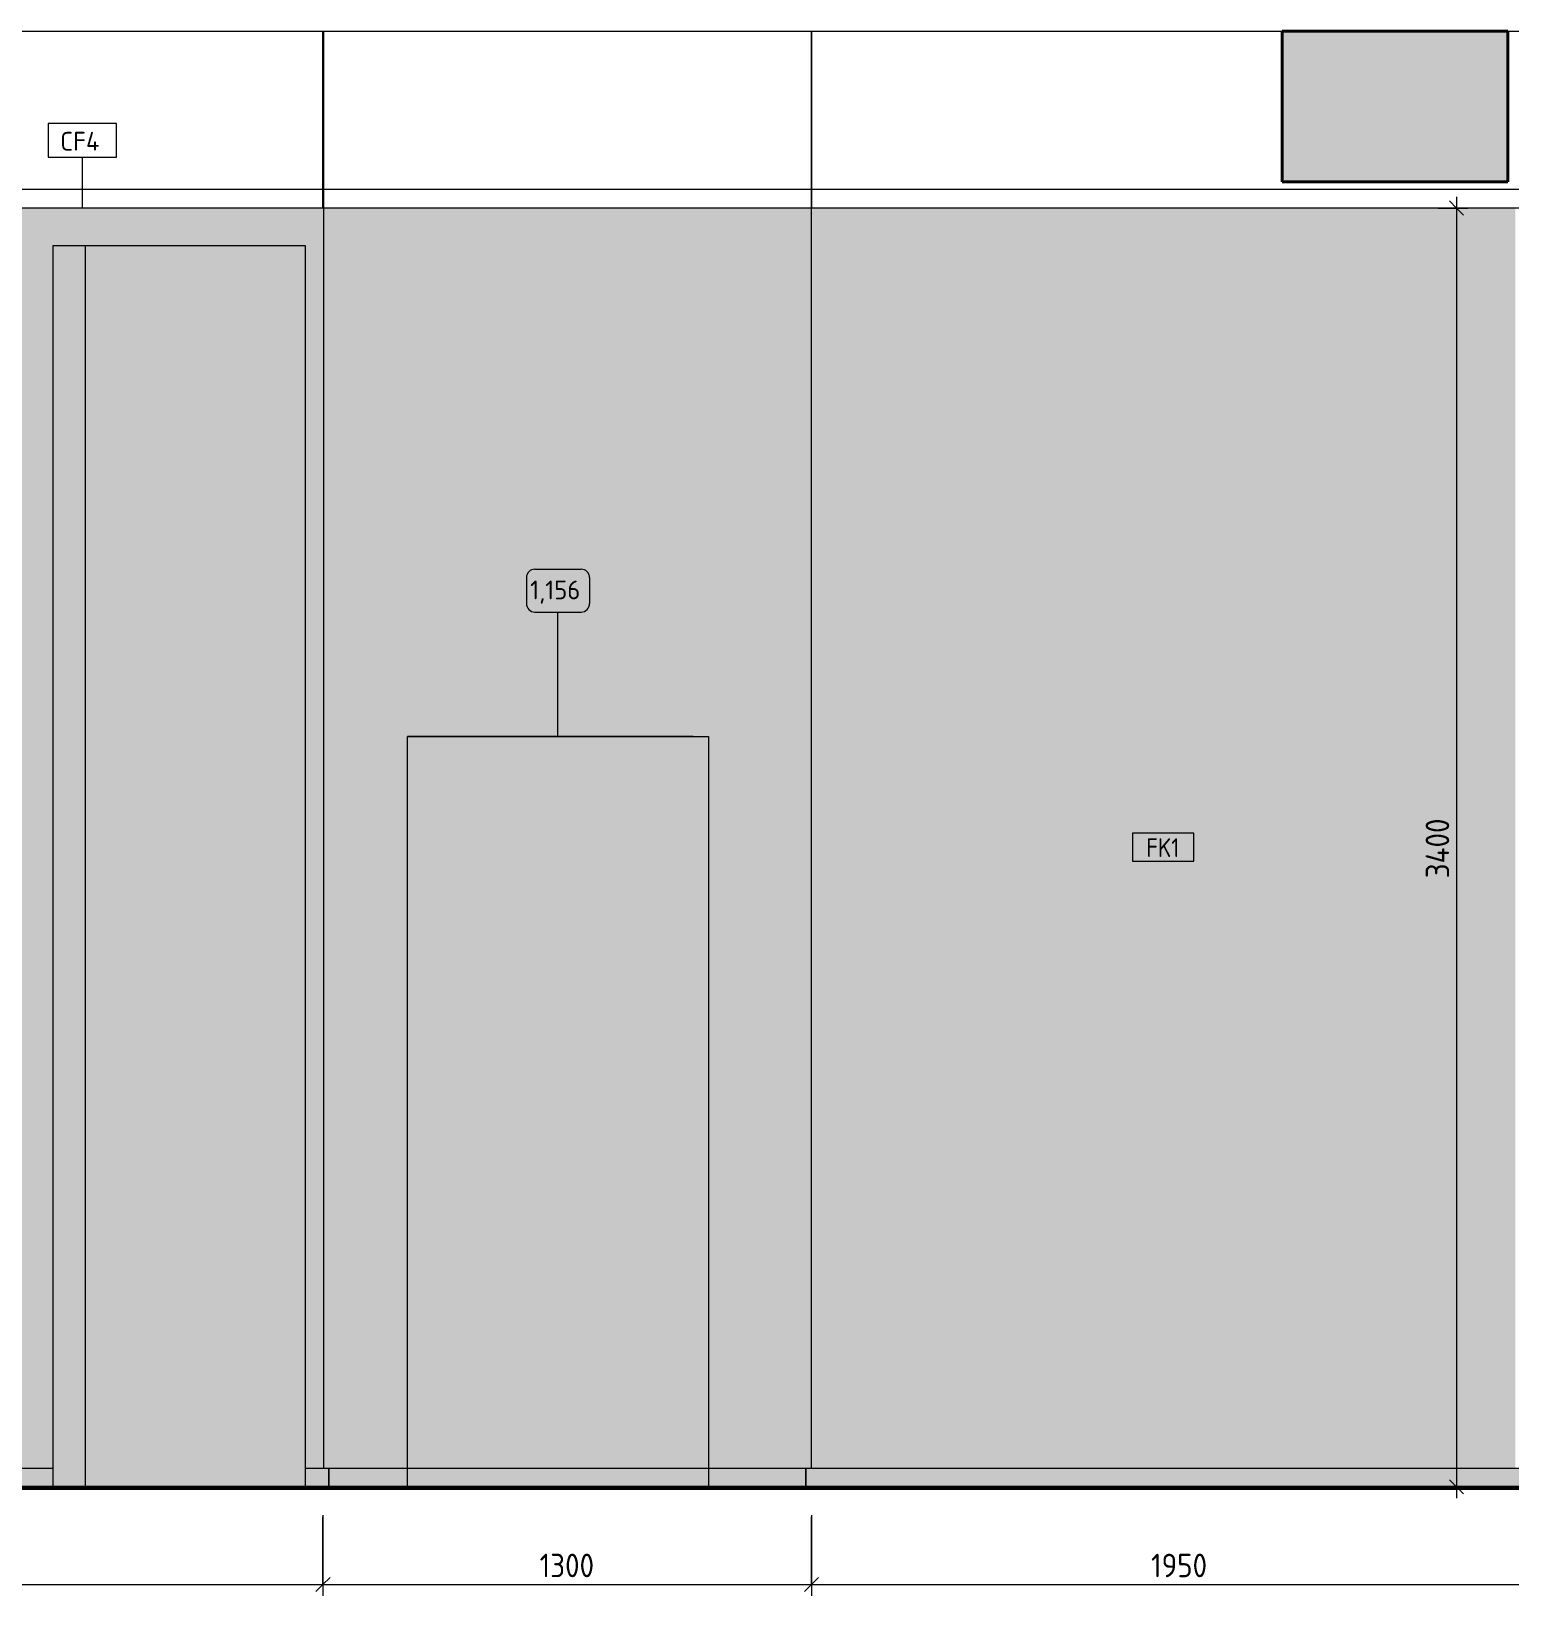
# Model space of a CAD drawing. Header units: millimetres. Extents: x 10406 to 76706, y -2377 to 12445.
# Drawn here: x 33123 to 37054, y 8111 to 12270 of the extents above; entities that cross this region are included whole.
import ezdxf

# ---------------------------------------------------------------- set-up
doc = ezdxf.new("R2010")
doc.units = ezdxf.units.MM
for name, color, linetype, lineweight in [('A-ANNO-DIMS', 7, 'Continuous', 9), ('A-ANNO-DIMS-25', 7, 'Continuous', 9), ('A-CLNG', 7, 'Continuous', 9), ('A-CLNG-IDEN', 7, 'Continuous', 9), ('A-DETL', 7, 'Continuous', 9), ('A-DOOR-FRAM-1', 7, 'Continuous', 9), ('A-DOOR-FRAM-2', 7, 'Continuous', 18), ('A-FLOR', 7, 'Continuous', 9), ('A-GENM', 7, 'Continuous', 9), ('A-WALL-IDEN', 7, 'Continuous', 9), ('A-WALL-PATT', 7, 'Continuous', 9), ('I-FURN-IDEN', 7, 'Continuous', 9), ('I-WALL', 7, 'Continuous', 9)]:
    doc.layers.add(name, color=color, linetype=linetype, lineweight=lineweight)
for name, color, linetype, lineweight, true_color in [('A-FLOR-1', 7, 'Continuous', 9, 0x787878), ('A-FLOR-FNSH-1', 7, 'Continuous', 40, 0x3c3c3c), ('A-FLOR-FNSH-2', 7, 'Continuous', 30, 0x3c3c3c), ('I-FURN-7', 7, 'Continuous', 9, 0xc0c0c0), ('I-FURN-9', 7, 'Continuous', 9, 0xacacac)]:
    doc.layers.add(name, color=color, linetype=linetype, lineweight=lineweight, true_color=true_color)
doc.layers.add('I-FURN-8', color=7, linetype='Continuous', lineweight=9, true_color=0x7f7f7f, transparency=0.7)
doc.styles.add('GOST Common_1', font='GOST_Common.ttf', dxfattribs={"height": 50})
doc.styles.add('GOST Common_2', font='GOST_Common.ttf', dxfattribs={"width": 0.9, "height": 50})
doc.styles.add('ISOCPEUR_2', font='isocpeur.ttf', dxfattribs={"width": 0.9, "height": 62.5})
doc.styles.add('ISOCPEUR_3', font='isocpeur.ttf', dxfattribs={"width": 0.9, "height": 62.5})
doc.dimstyles.new('ISO-2_5_0_9К_БОЛЬШОЙ_1', dxfattribs={"dimscale": 304.8, "dimtxt": 62.248823, "dimasz": 0.123031, "dimexe": 0.098425, "dimexo": 0.246063, "dimgap": 0, "dimtad": 1, "dimdec": 0, "dimrnd": 10, "dimzin": 0, "dimdsep": 46, "dimtxsty": 'ISOCPEUR_2', "dimblk1": 'OBLIQUE', "dimblk2": 'OBLIQUE', "dimsah": 1, "dimcen": 0.09, "dimdle": 0.098425, "dimazin": 0, "dimtfac": 1, "dimtdec": 4, "dimtix": 1, "dimtmove": 0, "dimatfit": 3, "dimfxl": 1, "dimtvp": 1, "dimtolj": 1, "dimtzin": 0, "dimarcsym": 2})
doc.dimstyles.new('ISO-2_5_0_9К_БОЛЬШОЙ_2', dxfattribs={"dimscale": 304.8, "dimtxt": 62.248823, "dimasz": 0.123031, "dimexe": 0.098425, "dimexo": 0.246063, "dimgap": 0, "dimtad": 1, "dimdec": 0, "dimrnd": 10, "dimzin": 0, "dimdsep": 46, "dimtxsty": 'ISOCPEUR_3', "dimblk1": 'OBLIQUE', "dimblk2": 'OBLIQUE', "dimsah": 1, "dimcen": 0.09, "dimdle": 0.098425, "dimazin": 0, "dimtfac": 1, "dimtdec": 4, "dimtix": 1, "dimtmove": 0, "dimatfit": 3, "dimfxl": 1, "dimtvp": 1, "dimtolj": 1, "dimtzin": 0, "dimarcsym": 2})

# ---------------------------------------------------------------- blocks, each defined once
blk = doc.blocks.new('DOR__перегородка__Прямоугольная - ТП-3_ Вн_ДПГ_6820х3300h-19315679-Развертка 3_02-1')
at = {"layer": 'A-DOOR-FRAM-1'}
for points in [[(18720.4, 8400), (18728.4, 8400), (18728.4, 11700), (18641.8, 11700), (18641.8, 8400)], [(18728.4, 8400), (19313.3, 8400), (19313.3, 11700), (18728.4, 11700), (18728.4, 8749.7)]]:
    blk.add_hatch(color=256, dxfattribs=at).paths.add_polyline_path(points)
for p, q in [((19313.3, 11700), (18728.4, 11700)), ((19313.3, 8400), (19313.3, 11700))]:
    blk.add_line(p, q, dxfattribs=at)
at = {"layer": 'A-DOOR-FRAM-2'}
for p, q in [((18728.4, 11700), (18641.8, 11700)), ((18641.8, 11700), (18641.8, 8400)), ((18728.4, 8400), (18728.4, 11700)), ((18641.8, 8400), (18728.4, 8400))]:
    blk.add_line(p, q, dxfattribs=at)
blk = doc.blocks.new('Шкаф параметрический - 1_156-26173978-Развертка 3_02-1')
at = {"layer": 'I-FURN-8'}
for points in [[(20384.6, 8450), (20384.6, 10395), (19584.6, 10395), (19584.6, 8450), (20248.1, 8450)], [(20385, 8450), (20385, 10395), (20384.6, 10395), (20384.6, 8450)], [(19584.6, 8400), (20384.6, 8400), (20384.6, 8450), (19584.6, 8450)], [(20385, 8400), (20385, 8450), (20384.6, 8450), (20384.6, 8400)]]:
    blk.add_hatch(color=256, dxfattribs=at).paths.add_polyline_path(points)
at = {"layer": 'I-FURN-7'}
for p, q in [((19584.6, 10395), (20384.6, 10395)), ((19584.6, 8400), (19584.6, 10395)), ((20384.6, 10395), (20385, 10395)), ((20384.6, 10395), (20384.6, 8400))]:
    blk.add_line(p, q, dxfattribs=at)
at = {"layer": 'I-FURN-9'}
for p, q in [((20344.5, 10395), (19584.6, 10395)), ((19585, 10395), (19584.6, 10395)), ((19626.9, 10395), (20384.6, 10395))]:
    blk.add_line(p, q, dxfattribs=at)
blk = doc.blocks.new('Плинтус - Плинтус темный _ст_школа_-32862321-Развертка 3_02-1')
at = {"layer": 'A-GENM'}
h = blk.add_hatch(color=256, dxfattribs=at)
h.paths.add_polyline_path([(17192.8, 8400), (18641.8, 8400), (18641.8, 8450), (16101, 8450), (16101, 8400), (16428.9, 8400)])
h.paths.add_polyline_path([(19313.3, 8400), (19376, 8400), (19376, 8450), (19313.3, 8450), (19313.3, 8425.9)])
for p, q in [((16094, 8450), (16101, 8450)), ((16094, 8450), (16094, 8400)), ((16101, 8450), (18641.8, 8450)), ((19313.3, 8450), (19376, 8450)), ((19376, 8400), (19376, 8450))]:
    blk.add_line(p, q, dxfattribs=at)
blk = doc.blocks.new('Плинтус - Плинтус темный _ст_школа_-32862156-Развертка 3_02-1')
at = {"layer": 'A-GENM'}
blk.add_line((19376, 8450), (19376, 8400), dxfattribs=at)
blk = doc.blocks.new('Плинтус - Плинтус темный _ст_школа_-32862322-Развертка 3_02-1')
at = {"layer": 'A-GENM'}
h = blk.add_hatch(color=256, dxfattribs=at)
h.paths.add_polyline_path([(19584.6, 8400), (19584.6, 8450), (19376, 8450), (19376, 8400), (19409.5, 8400)])
h.paths.add_polyline_path([(20644, 8400), (20644, 8450), (20385, 8450), (20385, 8400)])
for p, q in [((19376, 8450), (19584.6, 8450)), ((19584.6, 8450), (20385, 8450)), ((20385, 8450), (20644, 8450))]:
    blk.add_line(p, q, dxfattribs=at)
blk = doc.blocks.new('Плинтус - Плинтус темный _ст_школа_-32860237-Развертка 3_02-1')
at = {"layer": 'A-GENM'}
blk.add_line((20644, 8400), (20644, 8450), dxfattribs=at)
blk = doc.blocks.new('Плинтус - Плинтус темный _ст_школа_-32862323-Развертка 3_02-1')
at = {"layer": 'A-GENM'}
blk.add_hatch(color=256, dxfattribs=at).paths.add_polyline_path([(21775.8, 8400), (22545, 8400), (22545, 8450), (20644, 8450), (20644, 8400), (21012, 8400)])
for p, q in [((20644, 8450), (22545, 8450)), ((20644, 8450), (20644, 8400)), ((22545, 8400), (22545, 8450))]:
    blk.add_line(p, q, dxfattribs=at)
blk = doc.blocks.new('DIMBLOCK20-Развертка 3_02-1')
at = {"layer": 'A-ANNO-DIMS-25'}
for p, q in [((30648.8, 10125), (30648.8, 8110.5)), ((30648.8, 8140.5), (30648.8, 10125)), ((33898.8, 8325), (33898.8, 8110.5)), ((33898.8, 8140.5), (33898.8, 8320.1)), ((30648.8, 8140.5), (33898.8, 8140.5))]:
    blk.add_line(p, q, dxfattribs=at)
at = {"layer": 'A-ANNO-DIMS-25', "lineweight": 20}
for p, q in [((30648.8, 8140.5), (30667.6, 8159.3)), ((33898.8, 8140.5), (33917.6, 8159.3)), ((30648.8, 8140.5), (30630.1, 8121.8)), ((33898.8, 8140.5), (33880.1, 8121.8))]:
    blk.add_line(p, q, dxfattribs=at)
at = {"layer": 'A-ANNO-DIMS-25', "color": 0, "insert": (32194.8, 8222.2), "char_height": 62.5, "width": 189.619, "attachment_point": 1, "line_spacing_factor": 1.149209, "style": 'ISOCPEUR_2'}
blk.add_mtext('3250', dxfattribs=at)
blk = doc.blocks.new('_Oblique')
at = {"color": 0, "linetype": 'ByBlock', "lineweight": -2}
blk.add_line((-0.5, -0.5), (0.5, 0.5), dxfattribs=at)
blk = doc.blocks.new('DIMBLOCK21-Развертка 3_02-1')
at = {"layer": 'A-ANNO-DIMS-25'}
for p, q in [((33898.8, 8325), (33898.8, 8110.5)), ((33898.8, 8140.5), (33898.8, 8320.1)), ((35197.8, 8325), (35197.8, 8110.5)), ((35197.8, 8140.5), (35197.8, 8320.1)), ((33898.8, 8140.5), (35197.8, 8140.5))]:
    blk.add_line(p, q, dxfattribs=at)
at = {"layer": 'A-ANNO-DIMS-25', "lineweight": 20}
for p, q in [((33898.8, 8140.5), (33917.6, 8159.3)), ((35197.8, 8140.5), (35216.6, 8159.3)), ((33898.8, 8140.5), (33880.1, 8121.8)), ((35197.8, 8140.5), (35179.1, 8121.8))]:
    blk.add_line(p, q, dxfattribs=at)
at = {"layer": 'A-ANNO-DIMS-25', "color": 0, "insert": (34474.7, 8222.2), "char_height": 62.5, "width": 176.691, "attachment_point": 1, "line_spacing_factor": 1.149209, "style": 'ISOCPEUR_3'}
blk.add_mtext('\u200e1300', dxfattribs=at)
blk = doc.blocks.new('DIMBLOCK22-Развертка 3_02-1')
at = {"layer": 'A-ANNO-DIMS-25'}
for p, q in [((35197.8, 8325), (35197.8, 8110.5)), ((35197.8, 8140.5), (35197.8, 8320.1)), ((37149.8, 8325), (37149.8, 8110.5)), ((37149.8, 8140.5), (37149.8, 8320.1)), ((35197.8, 8140.5), (37149.8, 8140.5))]:
    blk.add_line(p, q, dxfattribs=at)
at = {"layer": 'A-ANNO-DIMS-25', "lineweight": 20}
for p, q in [((35197.8, 8140.5), (35216.6, 8159.3)), ((37149.8, 8140.5), (37168.6, 8159.3)), ((35197.8, 8140.5), (35179.1, 8121.8)), ((37149.8, 8140.5), (37131.1, 8121.8))]:
    blk.add_line(p, q, dxfattribs=at)
at = {"layer": 'A-ANNO-DIMS-25', "color": 0, "insert": (36100.2, 8222.2), "char_height": 62.5, "width": 176.691, "attachment_point": 1, "line_spacing_factor": 1.149209, "style": 'ISOCPEUR_2'}
blk.add_mtext('1950', dxfattribs=at)
blk = doc.blocks.new('DIMBLOCK27-Развертка 3_02-1')
at = {"layer": 'A-ANNO-DIMS-25', "lineweight": 20}
for p, q in [((36912.2, 11800), (36893.4, 11818.8)), ((36912.2, 11800), (36930.9, 11781.2)), ((36912.2, 8400), (36893.4, 8418.7)), ((36912.2, 8400), (36930.9, 8381.2))]:
    blk.add_line(p, q, dxfattribs=at)
at = {"layer": 'A-ANNO-DIMS-25'}
for p, q in [((36912.2, 11830), (36912.2, 8370)), ((36863.7, 11800), (36942.2, 11800)), ((36912.2, 11800), (36863.7, 11800)), ((36863.7, 8400), (36942.2, 8400)), ((36912.2, 8400), (36863.7, 8400))]:
    blk.add_line(p, q, dxfattribs=at)
at = {"layer": 'A-ANNO-DIMS-25', "color": 0, "insert": (36830.5, 10018), "char_height": 62.5, "width": 196.802, "attachment_point": 1, "rotation": 90, "line_spacing_factor": 1.149209, "style": 'ISOCPEUR_2'}
blk.add_mtext('3400', dxfattribs=at)
blk = doc.blocks.new('М_потолков - Марка_ Имя типа-25382930-Развертка 3_02-1')
at = {"layer": 'A-CLNG-IDEN'}
for p, q in [((18811, 12024.8), (18629.7, 12024.8)), ((18629.7, 12024.8), (18629.7, 11935.4)), ((18811, 11935.4), (18811, 12024.8)), ((18629.7, 11935.4), (18811, 11935.4))]:
    blk.add_line(p, q, dxfattribs=at)
blk = doc.blocks.new('М_стена_0001 - Типоразмер_без рамки-25382661-Развертка 3_02-1')
at = {"layer": 'A-WALL-IDEN'}
for p, q in [((17812.4, 10138.1), (17649.2, 10138.1)), ((17649.2, 10138.1), (17649.2, 10063.1)), ((17812.4, 10063.1), (17812.4, 10138.1)), ((17649.2, 10063.1), (17812.4, 10063.1))]:
    blk.add_line(p, q, dxfattribs=at)
blk = doc.blocks.new('Марка_Мебель - В прямоуг_Balcon_Марка-25523697-Развертка 3_02-1')
at = {"layer": 'I-FURN-IDEN'}
for p, q in [((16245.4, 8834.4), (16245.4, 8765.4)), ((16267.9, 8856.9), (16390.6, 8856.9)), ((16413.1, 8834.4), (16413.1, 8765.6)), ((16267.7, 8743.1), (16390.6, 8743.1))]:
    blk.add_line(p, q, dxfattribs=at)
for centre, radius, start, end in [((16267.9, 8834.4), 22.5, 90, 180), ((16390.6, 8834.4), 22.5, 0, 90), ((16267.7, 8765.4), 22.3, 180, 270), ((16390.6, 8765.6), 22.5, 270, 0)]:
    blk.add_arc(centre, radius, start, end, dxfattribs=at)

msp = doc.modelspace()

# ---------------------------------------------------------------- hatches: boundary and pattern name
at = {"layer": 'A-FLOR-1'}
h = msp.add_hatch(dxfattribs=at)
h.set_pattern_fill('FP_9', color=256, style=0, pattern_type=2)
h.set_pattern_definition([(45, (37082.63, 0), (-14.25598, 14.25598), []), (45, (37096.887, 0), (-14.25598, 14.25598), [25.202, -5.04, 0.8382, -4.202])])
h.paths.add_polyline_path([(37048.8, 11870), (37048.8, 12270), (36448.8, 12270), (36448.8, 11870)])
h.paths.add_polyline_path([(27168.8, 11870), (27298.8, 11870), (27298.8, 12270), (27148.8, 12270), (27148.8, 11870)])
h.paths.add_polyline_path([(31798.8, 11870), (31798.8, 12270), (31198.8, 12270), (31198.8, 11870)])
at = {"layer": 'A-WALL-PATT'}
for points in [[(33899.8, 8450), (33899.8, 8450), (33899.8, 12270), (33898.8, 12270), (33898.8, 8450)], [(30640.8, 8450), (33180.6, 8450), (33180.6, 11700), (33852.1, 11700), (33852.1, 8450), (33898.8, 8450), (33898.8, 11800), (30647.8, 11800), (30647.8, 10200), (30640.8, 10200), (30640.8, 8796.6), (30676.1, 8665.4), (30640.8, 8665.4), (30640.8, 8633)], [(34123.4, 8450), (34123.4, 10395), (34923.8, 10395), (34923.8, 8450), (35196.8, 8450), (35196.8, 11800), (33899.8, 11800), (33899.8, 8450), (33948.3, 8450)], [(35196.8, 8450), (37068.8, 8450), (37068.8, 11800), (35196.8, 11800), (35196.8, 9363.4)]]:
    msp.add_hatch(color=256, dxfattribs=at).paths.add_polyline_path(points)
at = {"layer": 'I-WALL'}
for points in [[(33180.6, 8394.6), (33798.8, 8394.6), (33798.8, 8395), (30668.8, 8395), (30668.8, 8394.6), (31731.6, 8394.6)], [(33878.8, 8394.6), (33878.8, 8395), (33798.8, 8395), (33798.8, 8394.6), (33852.1, 8394.6)], [(35197.8, 8394.6), (35217.8, 8394.6), (35217.8, 8395), (33878.8, 8395), (33878.8, 8394.6), (35196.8, 8394.6)], [(36448.8, 8394.6), (36968.8, 8394.6), (36968.8, 8395), (35217.8, 8395), (35217.8, 8394.6), (36314.7, 8394.6)], [(37048.8, 8394.6), (37048.8, 8395), (36968.8, 8395), (36968.8, 8394.6)]]:
    msp.add_hatch(color=256, dxfattribs=at).paths.add_polyline_path(points)

# ---------------------------------------------------------------- linework, layer by layer
at = {"layer": 'A-CLNG'}
msp.add_line((39348.6, 11800), (27169.8, 11800), dxfattribs=at)
at = {"layer": 'A-CLNG-IDEN'}
msp.add_line((33259.2, 11800), (33259.2, 11935.4), dxfattribs=at)
at = {"layer": 'A-DETL'}
msp.add_line((27168.8, 11850), (39348.6, 11850), dxfattribs=at)
at = {"layer": 'A-FLOR'}
msp.add_line((27298.8, 12270), (39370, 12270), dxfattribs=at)
at = {"layer": 'A-FLOR-FNSH-1'}
for p, q in [((37048.8, 12270), (36448.8, 12270)), ((36448.8, 12270), (36448.8, 11870)), ((37048.8, 11870), (37048.8, 12270)), ((36448.8, 11870), (37048.8, 11870))]:
    msp.add_line(p, q, dxfattribs=at)
at = {"layer": 'A-FLOR-FNSH-2'}
for p, q in [((37219.8, 8400), (30375.2, 8400)), ((30375.3, 8395), (38965.3, 8395))]:
    msp.add_line(p, q, dxfattribs=at)
at = {"layer": 'I-FURN-IDEN'}
msp.add_line((34523.6, 10395), (34523.6, 10726), dxfattribs=at)
at = {"layer": 'I-WALL'}
for p, q in [((33898.8, 11800), (33898.8, 12270)), ((33899.8, 12270), (33899.8, 8450)), ((35196.8, 12270), (35196.8, 8450)), ((35197.8, 12270), (35197.8, 11800)), ((33878.8, 8395), (33878.8, 8394.6)), ((35217.8, 8395), (35217.8, 8394.6)), ((37048.8, 8395), (37048.8, 8394.6))]:
    msp.add_line(p, q, dxfattribs=at)

# ---------------------------------------------------------------- block references
at = {"layer": 'A-CLNG-IDEN'}
msp.add_blockref('М_потолков - Марка_ Имя типа-25382930-Развертка 3_02-1', (14538.8, 0), dxfattribs=at)
at = {"layer": 'A-DOOR-FRAM-1'}
msp.add_blockref('DOR__перегородка__Прямоугольная - ТП-3_ Вн_ДПГ_6820х3300h-19315679-Развертка 3_02-1', (14538.8, 0), dxfattribs=at)
at = {"layer": 'A-GENM'}
for name in ['Плинтус - Плинтус темный _ст_школа_-32862321-Развертка 3_02-1', 'Плинтус - Плинтус темный _ст_школа_-32862156-Развертка 3_02-1', 'Плинтус - Плинтус темный _ст_школа_-32862322-Развертка 3_02-1', 'Плинтус - Плинтус темный _ст_школа_-32860237-Развертка 3_02-1', 'Плинтус - Плинтус темный _ст_школа_-32862323-Развертка 3_02-1']:
    msp.add_blockref(name, (14538.8, 0), dxfattribs=at)
at = {"layer": 'A-WALL-IDEN'}
msp.add_blockref('М_стена_0001 - Типоразмер_без рамки-25382661-Развертка 3_02-1', (18401.8, 0), dxfattribs=at)
msp.add_blockref('М_стена_0001 - Типоразмер_без рамки-25382661-Развертка 3_02-1', (18401.8, 0), dxfattribs=at)
at = {"layer": 'I-FURN-7'}
msp.add_blockref('Шкаф параметрический - 1_156-26173978-Развертка 3_02-1', (14538.8, 0), dxfattribs=at)
at = {"layer": 'I-FURN-IDEN'}
msp.add_blockref('Марка_Мебель - В прямоуг_Balcon_Марка-25523697-Развертка 3_02-1', (18194.4, 1982.9), dxfattribs=at)

# ---------------------------------------------------------------- texts
at = {"layer": 'A-CLNG-IDEN', "insert": (33200.3, 12002.6), "char_height": 50, "width": 138.291, "attachment_point": 1, "style": 'GOST Common_1'}
msp.add_mtext('CF4', dxfattribs=at)
at = {"layer": 'A-WALL-IDEN', "insert": (36087.8, 10124.5), "char_height": 50, "width": 111.835, "attachment_point": 1, "style": 'GOST Common_2'}
msp.add_mtext('FK1', dxfattribs=at)
msp.add_mtext('FK1', dxfattribs=at)
at = {"layer": 'I-FURN-IDEN', "insert": (34449.6, 10809.7), "char_height": 50, "width": 170.359, "attachment_point": 1, "style": 'GOST Common_1'}
msp.add_mtext('1,156', dxfattribs=at)

# ---------------------------------------------------------------- dimensions: what is measured, and where the dimension line sits
at = {"layer": 'A-ANNO-DIMS'}
dim = msp.add_linear_dim(base=(36912.2, 8400), p1=(36938.7, 11800), p2=(36938.7, 8400), angle=90, dimstyle='ISO-2_5_0_9К_БОЛЬШОЙ_1', override={"dimpost": '<>', "dimfxl": 3400}, dxfattribs=at)
dim.commit()
dim.dimension.update_dxf_attribs({"geometry": 'DIMBLOCK27-Развертка 3_02-1', "text_midpoint": (36880.9, 10100)})
for base, p1, p2, override, picture, middle in [((33898.8, 8140.5), (30648.8, 10200), (33898.8, 8400), {"dimpost": '<>', "dimfxl": 3715.171598}, 'DIMBLOCK20-Развертка 3_02-1', (32273.8, 8171.8)), ((37149.8, 8140.5), (35197.8, 8400), (37149.8, 8400), {"dimpost": '<>', "dimfxl": 1951.999984}, 'DIMBLOCK22-Развертка 3_02-1', (36173.8, 8171.8))]:
    dim = msp.add_linear_dim(base=base, p1=p1, p2=p2, dimstyle='ISO-2_5_0_9К_БОЛЬШОЙ_1', override=override, dxfattribs=at)
    dim.commit()
    dim.dimension.update_dxf_attribs({"geometry": picture, "text_midpoint": middle})
dim = msp.add_linear_dim(base=(35197.8, 8140.5), p1=(33898.8, 8400), p2=(35197.8, 8400), text='\u200e1300', dimstyle='ISO-2_5_0_9К_БОЛЬШОЙ_2', override={"dimpost": '<>', "dimfxl": 1299.000032}, dxfattribs=at)
dim.commit()
dim.dimension.update_dxf_attribs({"geometry": 'DIMBLOCK21-Развертка 3_02-1', "text_midpoint": (34548.3, 8177.6)})

doc.saveas('drawing.dxf')
